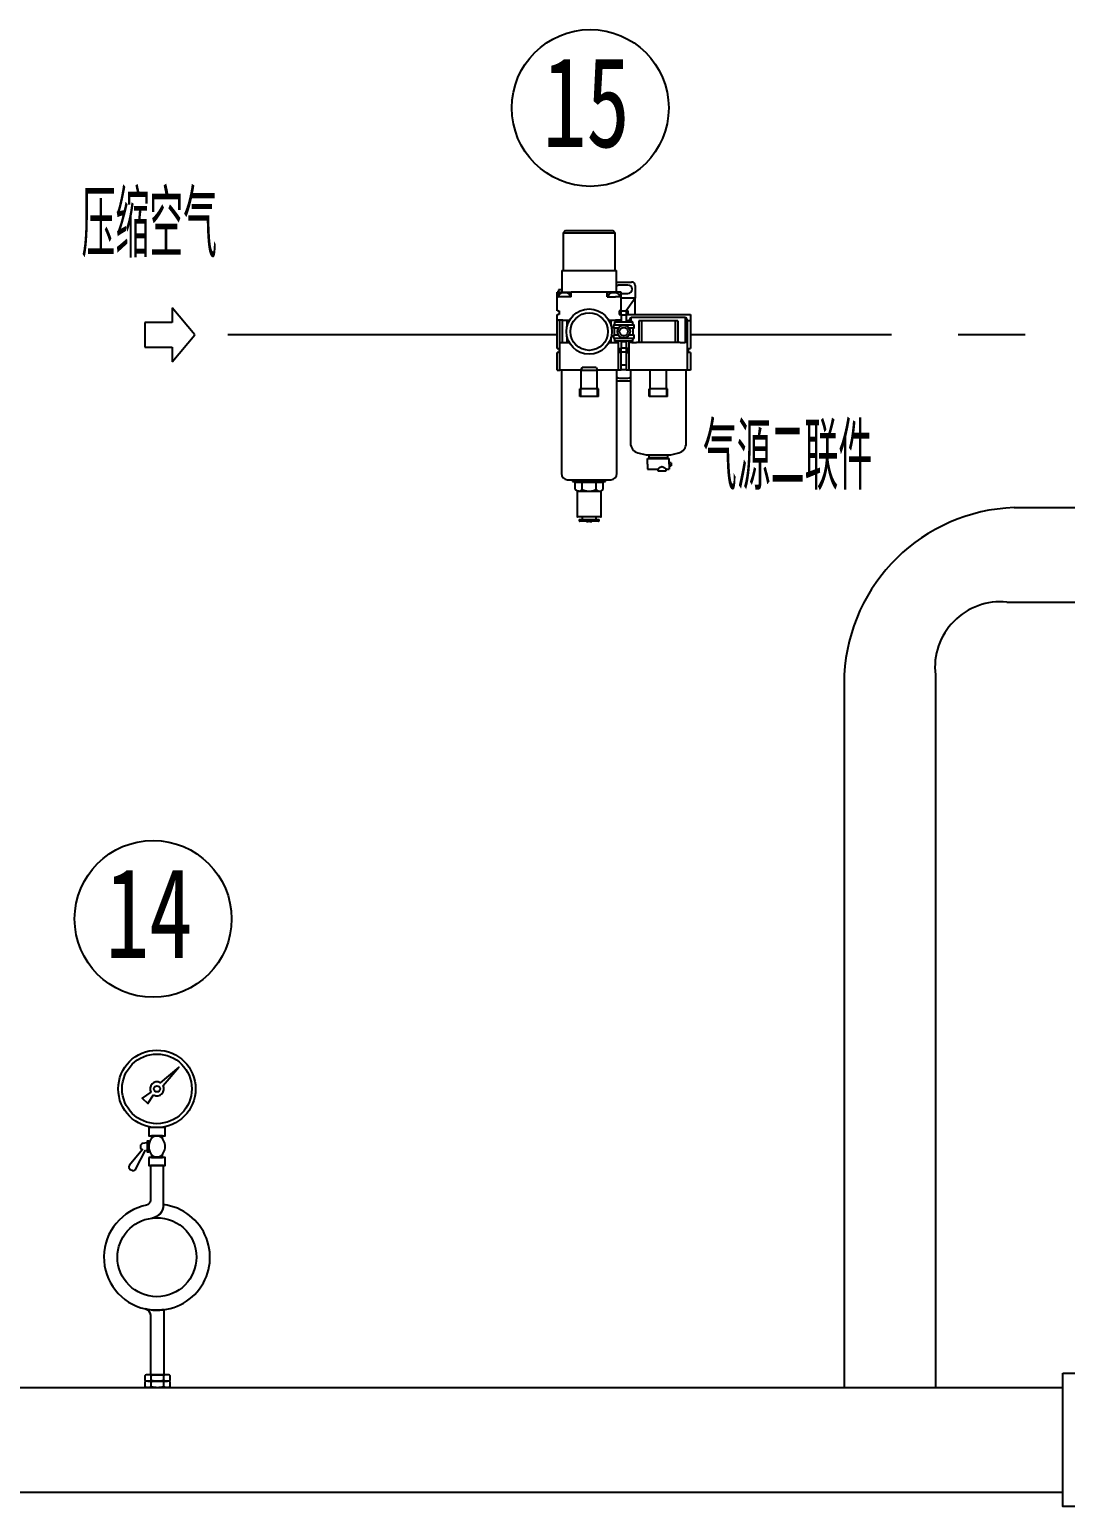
# Model space of a CAD drawing. Extents: x -681219 to -550379, y -242630 to -158199.
# Drawn here: x -596139 to -594976, y -165917 to -164258 of the extents above; entities that cross this region are included whole.
import ezdxf

# ---------------------------------------------------------------- set-up
doc = ezdxf.new("R2010")
doc.units = 0
doc.header["$LTSCALE"] = 1000
doc.linetypes.add('G', pattern=[2, 1.25, -0.25, 0.25, -0.25])
doc.linetypes.add('J', pattern=[2, 1.25, -0.25, 0.25, -0.25])
doc.layers.get('0').update_dxf_attribs({"linetype": 'CONTINUOUS'})
for name, color, linetype in [('01', 7, 'CONTINUOUS'), ('05', 4, 'G'), ('11', 3, 'CONTINUOUS'), ('15', 7, 'CONTINUOUS'), ('AFM_BODY(30-02)', 7, 'CONTINUOUS'), ('AFM_BOWL(30)', 7, 'CONTINUOUS'), ('AW_BODY(30-02)', 7, 'CONTINUOUS'), ('AW_BOWL(30C)', 7, 'CONTINUOUS'), ('AW_DRAIN(30)', 7, 'CONTINUOUS'), ('AW_DRAIN(30C)', 7, 'CONTINUOUS'), ('AW_GAUGE(30)', 7, 'CONTINUOUS'), ('Y3035DBC_CLAMP(Y', 7, 'CONTINUOUS'), ('Y3035DBC_MNT_BRA', 7, 'CONTINUOUS'), ('Y3035DBC_SPACER_', 7, 'CONTINUOUS')]:
    doc.layers.add(name, color=color, linetype=linetype)
doc.styles.add('PC_TEXTSTYLE', font='ISOCP.SHX', dxfattribs={"width": 0.707, "bigfont": 'GBCBIG.SHX'})

msp = doc.modelspace()

# ---------------------------------------------------------------- linework, layer by layer
at = {"color": 4}
for p, q in [((-595999.4769, -165490.9577), (-595999.4769, -165491.1755)), ((-595990.7875, -165490.9577), (-595990.7875, -165491.1755)), ((-596006.5656, -165508.2472), (-596006.5656, -165516.7628)), ((-596002.0295, -165774.6655), (-596002.0295, -165769.8131)), ((-595987.8294, -165774.6655), (-595987.8294, -165769.8131)), ((-596002.0295, -165781.7682), (-596002.0295, -165776.9157)), ((-595987.8294, -165781.7682), (-595987.8294, -165776.9157))]:
    msp.add_line(p, q, dxfattribs=at)
for points in [[(-595999.393, -165454.577, 0.751809053), (-595988.7685, -165443.9525), (-595971.2077, -165423.3195), (-595991.8407, -165440.8803, 0.751806142), (-596002.4652, -165451.5048), (-596012.1226, -165458.0901), (-596005.9783, -165464.2344)], [(-596008.5126, -165516.4535), (-596006.5656, -165516.7628), (-596006.5656, -165518.5876), (-596004.7408, -165518.5876), (-596004.7408, -165506.4224), (-596006.5656, -165506.4224), (-596006.5656, -165508.2472), (-596011.6783, -165509.0592, 0.367127158), (-596014.2249, -165512.0601), (-596014.2249, -165512.9499, 0.36879735), (-596011.6607, -165515.9535), (-596026.4002, -165533.5891, 0.46511526), (-596025.5834, -165538.1687), (-596023.7813, -165539.2092, 0.464944731), (-596019.4146, -165537.6088)], [(-595988.231, -165533.7939), (-596003.0029, -165533.7939), (-596003.0029, -165573.2651, -0.358541991), (-596007.2128, -165578.3812, 0.811915095), (-596008.4709, -165694.8807, -0.001167825), (-596008.4392, -165694.8877, 1.047465464), (-595988.231, -165577.7008), (-595988.231, -165578.1387, -0.377964287), (-596001.1564, -165592.7948, -0.451416426), (-595951.3011, -165636.763, -1), (-596039.9327, -165636.763, -0.377964287), (-596001.1564, -165592.7948, 0.386475161), (-595988.2375, -165577.7, -0.000027582), (-595988.231, -165577.7008)], [(-595987.362, -165695.71, -0.089300368), (-596008.4392, -165694.8877, -0.351225891), (-596003.0029, -165701.6721), (-596003.0029, -165768.6922), (-595995.6885, -165768.6922, -0.005517614), (-595995.1825, -165768.6866, -0.005517614), (-595994.6764, -165768.6922), (-595987.362, -165768.6922)], [(-595994.9294, -165775.7906), (-595984.2724, -165775.7906, 0.15168742), (-595980.7038, -165774.7031), (-595980.7038, -165769.7756, 0.15168742), (-595984.2724, -165768.688), (-595994.9294, -165768.688), (-596005.5864, -165768.688, 0.15168742), (-596009.155, -165769.7756), (-596009.155, -165774.7031, 0.15168742), (-596005.5864, -165775.7906)], [(-595994.9294, -165782.8932), (-595984.2724, -165782.8932, 0.15168742), (-595980.7038, -165781.8057), (-595980.7038, -165776.8782, 0.15168742), (-595984.2724, -165775.7906), (-595994.9294, -165775.7906), (-596005.5864, -165775.7906, 0.15168742), (-596009.155, -165776.8782), (-596009.155, -165781.8057, 0.15168742), (-596005.5864, -165782.8932)]]:
    msp.add_lwpolyline(points, format="xyb", close=True, dxfattribs=at)
for points in [[(-596004.7408, -165491.1755), (-596004.7408, -165500.3399), (-595986.4931, -165500.3399), (-595986.4931, -165491.1755)], [(-595993.72, -165524.4043), (-595991.9059, -165523.6184), (-595990.2541, -165522.3468), (-595988.8366, -165520.6451), (-595987.7154, -165518.5876), (-595986.9397, -165516.2642), (-595986.5431, -165513.7766), (-595986.5431, -165511.2334), (-595986.9397, -165508.7458), (-595987.7154, -165506.4224), (-595988.8366, -165504.3649), (-595990.2541, -165502.6632), (-595991.9059, -165501.3916), (-595993.72, -165500.6057), (-595995.6169, -165500.4442), (-595997.5139, -165500.6057), (-595999.3279, -165501.3916), (-596000.9798, -165502.6632), (-596002.3972, -165504.3649), (-596003.5184, -165506.4224), (-596004.2942, -165508.7458), (-596004.6908, -165511.2334), (-596004.6908, -165513.7766), (-596004.2942, -165516.2642), (-596003.5184, -165518.5876), (-596002.3972, -165520.6451), (-596000.9798, -165522.3468), (-595999.3279, -165523.6184), (-595997.5139, -165524.4043), (-595995.6169, -165524.5658)], [(-595989.5344, -165500.3399), (-596001.6995, -165500.3399), (-596001.6995, -165503.5272), (-596000.9798, -165502.6632), (-595999.3279, -165501.3916), (-595997.5139, -165500.6057), (-595995.6169, -165500.4442), (-595993.72, -165500.6057), (-595991.9059, -165501.3916), (-595990.2541, -165502.6632), (-595989.5344, -165503.5272)], [(-596004.7408, -165524.6701), (-596004.7408, -165533.7939), (-595986.4931, -165533.7939), (-595986.4931, -165524.6701)], [(-595989.5344, -165521.4827), (-595990.2541, -165522.3468), (-595991.9059, -165523.6184), (-595993.72, -165524.4043), (-595995.6169, -165524.5658), (-595997.5139, -165524.4043), (-595999.3279, -165523.6184), (-596000.9798, -165522.3468), (-596001.6995, -165521.4828), (-596001.6995, -165524.6701), (-595989.5344, -165524.6701)], [(-594978.8964, -165766.784), (-594959.9709, -165766.784), (-594959.9709, -165916.6105), (-594978.8964, -165916.6105)]]:
    msp.add_lwpolyline(points, close=True, dxfattribs=at)
for radius in [43.4469, 39.1022, 3.4757]:
    msp.add_circle((-595995.6169, -165447.7287), radius, dxfattribs=at)
for centre, radius, start, end in [((-596005.6195, -165774.978), 6.29, 55.197024, 89.6982108), ((-596005.6195, -165769.5007), 6.29, 270.3017892, 304.802976), ((-596005.6195, -165782.0806), 6.29, 55.197024, 89.6982108), ((-595994.9294, -165791.6537), 22.9657, 90, 108.0085293), ((-595994.9294, -165752.8249), 22.9657, 251.9914707, 270), ((-595994.9294, -165798.7563), 22.9657, 90, 108.0085293), ((-595994.9294, -165791.6537), 22.9657, 71.9914707, 90), ((-595994.9294, -165752.8249), 22.9657, 270, 288.0085293), ((-595994.9294, -165798.7563), 22.9657, 71.9914707, 90), ((-595984.2393, -165774.978), 6.29, 90.3017892, 124.802976), ((-595984.2393, -165769.5007), 6.29, 235.197024, 269.6982108), ((-595984.2393, -165782.0806), 6.29, 90.3017892, 124.802976), ((-596005.6195, -165776.6033), 6.29, 270.3017892, 304.802976), ((-595994.9294, -165759.9275), 22.9657, 251.9914707, 270), ((-595994.9294, -165759.9275), 22.9657, 270, 288.0085293), ((-595984.2393, -165776.6033), 6.29, 235.197024, 269.6982108)]:
    msp.add_arc(centre, radius, start, end, dxfattribs=at)
at = {"layer": '01'}
for p, q in [((-595033.3204, -164795.1508), (-594293.2479, -164795.1505)), ((-595041.5789, -164901.2079), (-594293.2478, -164901.2076))]:
    msp.add_line(p, q, dxfattribs=at)
at = {"layer": '01', "color": 7}
for p, q in [((-595224.0228, -164982.7888), (-595224.0224, -165783.0871)), ((-595121.803, -164982.7888), (-595121.8027, -165783.0875))]:
    msp.add_line(p, q, dxfattribs=at)
at = {"layer": '01', "ltscale": 1.25}
for p, q in [((-598983.2685, -165782.8932), (-594978.8964, -165782.8932)), ((-598034.3111, -165900.5315), (-594978.8964, -165900.5315))]:
    msp.add_line(p, q, dxfattribs=at)
for centre, radius, start, end in [((-595026.382, -164992.93), 197.9008, 92.0092016, 177.0626717), ((-595048.7627, -164974.3791), 73.5229, 84.3928224, 186.5680072)]:
    msp.add_arc(centre, radius, start, end, dxfattribs=at)
at = {"layer": '05', "color": 0, "linetype": 'J', "ltscale": 0.3}
for p, q in [((-595546.414, -164601.0286), (-595916.0719, -164601.0286)), ((-594571.0363, -164601.0286), (-595396.7939, -164601.0286))]:
    msp.add_line(p, q, dxfattribs=at)
msp.add_lwpolyline([(-595953.2191, -164601.0286), (-595978.6715, -164570.6957), (-595978.6715, -164587.2644), (-596009.1608, -164587.2644), (-596009.1608, -164614.7929), (-595978.6715, -164614.7929), (-595978.6715, -164631.3616)], close=True, dxfattribs=at)
at = {"layer": '11', "color": 3, "linetype": 'Continuous', "ltscale": 1.25}
for centre in [(-595509.2133, -164346.3904), (-595999.9292, -165256.9114)]:
    msp.add_circle(centre, 88.0441, dxfattribs=at)
at = {"layer": 'AFM_BODY(30-02)', "color": 4, "linetype": 'Continuous'}
for p, q in [((-595468.7527, -164578.477), (-595396.7939, -164578.477)), ((-595465.5621, -164585.2656), (-595463.2105, -164581.1924)), ((-595463.2105, -164581.1924), (-595402.3361, -164581.1924)), ((-595463.2105, -164586.6233), (-595463.2105, -164581.1924)), ((-595402.3361, -164581.1924), (-595399.9845, -164585.2656)), ((-595402.3361, -164609.7044), (-595402.3361, -164581.1924)), ((-595396.7939, -164578.477), (-595396.7939, -164585.2656)), ((-595465.5621, -164585.2656), (-595468.7527, -164585.2656)), ((-595465.5621, -164586.6233), (-595465.5621, -164585.2656)), ((-595451.768, -164585.2656), (-595454.4967, -164585.2656)), ((-595454.4967, -164585.2656), (-595454.4967, -164609.7044)), ((-595413.7786, -164585.2656), (-595451.768, -164585.2656)), ((-595451.768, -164585.2656), (-595451.768, -164609.7044)), ((-595411.0499, -164585.2656), (-595413.7786, -164585.2656)), ((-595413.7786, -164585.2656), (-595413.7786, -164609.7044)), ((-595411.0499, -164585.2656), (-595411.0499, -164609.7044)), ((-595396.7939, -164585.2656), (-595399.9845, -164585.2656)), ((-595399.9845, -164609.7044), (-595399.9845, -164585.2656)), ((-595396.7939, -164585.2656), (-595396.7939, -164616.493)), ((-595465.5621, -164609.7044), (-595465.5621, -164608.3467)), ((-595465.5621, -164640.6603), (-595465.5621, -164609.7044)), ((-595462.3842, -164609.7044), (-595465.5621, -164609.7044)), ((-595463.2105, -164609.7044), (-595463.2105, -164608.3467)), ((-595462.3842, -164609.7044), (-595457.1384, -164609.7044)), ((-595408.4082, -164609.7044), (-595457.1384, -164609.7044)), ((-595408.4082, -164609.7044), (-595403.1624, -164609.7044)), ((-595399.9845, -164609.7044), (-595403.1624, -164609.7044)), ((-595399.9845, -164640.6603), (-595399.9845, -164609.7044)), ((-595466.4446, -164616.493), (-595468.7527, -164616.493)), ((-595468.7527, -164620.8377), (-595468.7527, -164640.6603)), ((-595468.7527, -164620.8377), (-595466.4446, -164620.8377)), ((-595466.4446, -164620.8377), (-595466.4446, -164616.493)), ((-595399.102, -164620.8377), (-595399.102, -164616.493)), ((-595399.102, -164616.493), (-595396.7939, -164616.493)), ((-595396.7939, -164620.8377), (-595399.102, -164620.8377)), ((-595396.7939, -164620.8377), (-595396.7939, -164640.6603)), ((-595465.5621, -164640.6603), (-595468.7527, -164640.6603)), ((-595462.3842, -164640.6603), (-595465.5621, -164640.6603)), ((-595457.1384, -164640.6603), (-595462.3842, -164640.6603)), ((-595408.4082, -164640.6603), (-595457.1384, -164640.6603)), ((-595403.1624, -164640.6603), (-595408.4082, -164640.6603)), ((-595399.9845, -164640.6603), (-595403.1624, -164640.6603)), ((-595396.7939, -164640.6603), (-595399.9845, -164640.6603))]:
    msp.add_line(p, q, dxfattribs=at)
at = {"layer": 'AFM_BOWL(30)', "color": 4, "linetype": 'Continuous'}
for p, q in [((-595464.0007, -164640.6603), (-595464.0007, -164722.9808)), ((-595441.87, -164661.9086), (-595441.87, -164640.6603)), ((-595423.6766, -164661.9086), (-595423.6766, -164640.6603)), ((-595401.5459, -164722.9808), (-595401.5459, -164640.6603)), ((-595443.0945, -164670.4757), (-595443.0945, -164661.9086)), ((-595442.2773, -164661.9086), (-595443.0945, -164661.9086)), ((-595423.2693, -164661.9086), (-595442.2773, -164661.9086)), ((-595442.2773, -164670.4757), (-595442.2773, -164661.9086)), ((-595422.4521, -164661.9086), (-595423.2693, -164661.9086)), ((-595423.2693, -164670.4757), (-595423.2693, -164661.9086)), ((-595422.4521, -164670.4757), (-595422.4521, -164661.9086)), ((-595442.2773, -164670.4757), (-595443.0945, -164670.4757)), ((-595423.2693, -164670.4757), (-595442.2773, -164670.4757)), ((-595422.4521, -164670.4757), (-595423.2693, -164670.4757)), ((-595455.9502, -164733.4724), (-595446.622, -164735.9719)), ((-595446.622, -164735.9719), (-595418.9246, -164735.9719)), ((-595443.4314, -164735.9719), (-595443.4314, -164738.8231)), ((-595443.4314, -164738.8231), (-595422.1153, -164738.8231)), ((-595422.1153, -164738.8231), (-595422.1153, -164735.9719)), ((-595418.9246, -164735.9719), (-595409.5964, -164733.4724))]:
    msp.add_line(p, q, dxfattribs=at)
for centre, start, end in [((-595453.139, -164722.9808), 180, 255), ((-595412.4076, -164722.9808), 285, 0)]:
    msp.add_arc(centre, 10.8617, start, end, dxfattribs=at)
at = {"layer": 'AW_BODY(30-02)', "color": 4, "linetype": 'Continuous'}
for p, q in [((-595536.91, -164484.1159), (-595539.6254, -164486.8313)), ((-595481.2437, -164486.8313), (-595539.6254, -164486.8313)), ((-595539.6254, -164486.8313), (-595539.6254, -164528.9204)), ((-595536.91, -164484.1159), (-595483.9591, -164484.1159)), ((-595481.2437, -164486.8313), (-595483.9591, -164484.1159)), ((-595481.2437, -164528.9204), (-595481.2437, -164486.8313)), ((-595540.9831, -164528.9204), (-595479.886, -164528.9204)), ((-595540.9831, -164528.9204), (-595540.9831, -164550.6439)), ((-595479.886, -164553.3593), (-595479.886, -164528.9204)), ((-595546.0873, -164553.3593), (-595546.414, -164553.3593)), ((-595546.414, -164574.1323), (-595546.414, -164553.3593)), ((-595546.0873, -164553.3593), (-595546.0873, -164558.3828)), ((-595546.0873, -164553.3593), (-595538.2677, -164553.3593)), ((-595546.0873, -164558.3828), (-595545.2441, -164558.3828)), ((-595539.8339, -164558.3828), (-595545.2441, -164558.3828)), ((-595540.9831, -164550.6439), (-595544.9205, -164550.6439)), ((-595544.9205, -164550.6439), (-595544.9205, -164553.3593)), ((-595544.3774, -164556.7552), (-595544.3774, -164558.3828)), ((-595540.9831, -164550.6439), (-595540.7283, -164550.6439)), ((-595540.7283, -164553.3593), (-595540.7283, -164550.6439)), ((-595530.8003, -164558.3828), (-595539.8339, -164558.3828)), ((-595538.2677, -164553.3593), (-595530.8003, -164553.3593)), ((-595532.158, -164558.3828), (-595532.158, -164556.7552)), ((-595490.0689, -164553.3593), (-595530.8003, -164553.3593)), ((-595530.8003, -164558.3828), (-595530.8003, -164553.3593)), ((-595482.6014, -164553.3593), (-595490.0689, -164553.3593)), ((-595490.0689, -164558.3828), (-595490.0689, -164553.3593)), ((-595490.0689, -164558.3828), (-595481.0352, -164558.3828)), ((-595488.7111, -164556.7552), (-595488.7111, -164558.3828)), ((-595474.7818, -164553.3593), (-595482.6014, -164553.3593)), ((-595475.625, -164558.3828), (-595481.0352, -164558.3828)), ((-595476.4917, -164558.3828), (-595476.4917, -164556.7552)), ((-595475.625, -164558.3828), (-595474.7818, -164558.3828)), ((-595474.4551, -164553.3593), (-595474.7818, -164553.3593)), ((-595474.7818, -164553.3593), (-595474.7818, -164558.3828)), ((-595474.4551, -164574.1323), (-595474.4551, -164553.3593)), ((-595545.2441, -164574.1323), (-595546.414, -164574.1323)), ((-595546.414, -164584.5867), (-595546.414, -164578.477)), ((-595546.414, -164578.477), (-595545.2441, -164578.477)), ((-595545.2441, -164574.1323), (-595544.1059, -164574.1323)), ((-595544.1059, -164578.477), (-595545.2441, -164578.477)), ((-595544.1059, -164574.1323), (-595544.1059, -164578.477)), ((-595476.7633, -164574.1323), (-595476.7633, -164578.477)), ((-595475.625, -164574.1323), (-595476.7633, -164574.1323)), ((-595476.7633, -164578.477), (-595475.625, -164578.477)), ((-595475.625, -164574.1323), (-595474.4551, -164574.1323)), ((-595474.4551, -164578.477), (-595475.625, -164578.477)), ((-595546.414, -164584.5867), (-595545.2441, -164584.5867)), ((-595546.414, -164616.493), (-595546.414, -164584.5867)), ((-595539.8339, -164584.5867), (-595545.2441, -164584.5867)), ((-595543.2234, -164609.7044), (-595543.2234, -164584.5867)), ((-595540.4752, -164609.7044), (-595540.4752, -164584.5867)), ((-595539.8339, -164584.5867), (-595532.3822, -164584.5867)), ((-595535.0987, -164591.1804), (-595535.0987, -164584.5867)), ((-595488.4869, -164584.5867), (-595481.0352, -164584.5867)), ((-595485.7705, -164591.1804), (-595485.7705, -164584.5867)), ((-595475.625, -164584.5867), (-595481.0352, -164584.5867)), ((-595480.3939, -164586.6233), (-595480.3939, -164584.5867)), ((-595477.6458, -164586.6233), (-595477.6458, -164584.5867)), ((-595475.625, -164584.5867), (-595474.4551, -164584.5867)), ((-595543.2234, -164640.6603), (-595543.2234, -164609.7044)), ((-595543.2234, -164609.7044), (-595539.8486, -164609.7044)), ((-595539.8486, -164609.7044), (-595535.9143, -164609.7044)), ((-595535.9143, -164609.7044), (-595532.7673, -164609.7044)), ((-595535.0987, -164609.7044), (-595535.0987, -164603.7896)), ((-595488.1018, -164609.7044), (-595484.9549, -164609.7044)), ((-595485.7705, -164609.7044), (-595485.7705, -164603.7896)), ((-595484.9549, -164609.7044), (-595481.0205, -164609.7044)), ((-595481.0205, -164609.7044), (-595477.6458, -164609.7044)), ((-595480.3939, -164609.7044), (-595480.3939, -164608.3467)), ((-595477.6458, -164609.7044), (-595477.6458, -164608.3467)), ((-595477.6458, -164640.6603), (-595477.6458, -164609.7044)), ((-595546.414, -164616.493), (-595544.1059, -164616.493)), ((-595546.414, -164640.6603), (-595546.414, -164620.8377)), ((-595544.1059, -164620.8377), (-595546.414, -164620.8377)), ((-595544.1059, -164616.493), (-595544.1059, -164620.8377)), ((-595476.7633, -164616.493), (-595474.4551, -164616.493)), ((-595476.7633, -164620.8377), (-595476.7633, -164616.493)), ((-595474.4551, -164620.8377), (-595476.7633, -164620.8377)), ((-595474.4551, -164640.6603), (-595474.4551, -164620.8377)), ((-595546.414, -164640.6603), (-595543.2234, -164640.6603)), ((-595539.8486, -164640.6603), (-595543.2234, -164640.6603)), ((-595535.9143, -164640.6603), (-595539.8486, -164640.6603)), ((-595519.9386, -164640.6603), (-595535.9143, -164640.6603)), ((-595518.3708, -164637.9449), (-595519.9386, -164640.6603)), ((-595519.9386, -164640.6603), (-595519.5313, -164640.6603)), ((-595502.4983, -164637.9449), (-595518.3708, -164637.9449)), ((-595502.4983, -164637.9449), (-595500.9306, -164640.6603)), ((-595501.3379, -164640.6603), (-595500.9306, -164640.6603)), ((-595484.9549, -164640.6603), (-595500.9306, -164640.6603)), ((-595481.0205, -164640.6603), (-595484.9549, -164640.6603)), ((-595477.6458, -164640.6603), (-595481.0205, -164640.6603)), ((-595474.4551, -164640.6603), (-595477.6458, -164640.6603))]:
    msp.add_line(p, q, dxfattribs=at)
for centre, radius, start, end in [((-595542.2417, -164556.725), 2.1223, 101.0230033, 180.8201842), ((-595538.2677, -164568.0279), 14.1111, 71.2175414, 108.782439), ((-595534.3217, -164556.7465), 2.1587, 359.7369822, 75.4580339), ((-595486.5754, -164556.725), 2.1223, 101.0214171, 180.8202362), ((-595482.6014, -164568.0279), 14.1111, 71.2175414, 108.782439), ((-595478.6554, -164556.7465), 2.1587, 359.7369826, 75.4580338)]:
    msp.add_arc(centre, radius, start, end, dxfattribs=at)
at = {"layer": 'AW_BOWL(30C)', "color": 4, "linetype": 'Continuous'}
for p, q in [((-595541.662, -164640.6603), (-595541.662, -164756.8807)), ((-595519.5313, -164640.6603), (-595519.9386, -164640.6603)), ((-595519.5313, -164639.9785), (-595518.3093, -164637.9449)), ((-595519.5313, -164639.9785), (-595519.5313, -164640.6603)), ((-595519.5313, -164661.9086), (-595519.5313, -164640.6603)), ((-595519.5313, -164640.6603), (-595510.4346, -164640.6603)), ((-595510.4346, -164640.6603), (-595501.3379, -164640.6603)), ((-595502.5598, -164637.9449), (-595501.3379, -164639.9785)), ((-595501.3379, -164639.9785), (-595501.3379, -164640.6603)), ((-595500.9306, -164640.6603), (-595501.3379, -164640.6603)), ((-595501.3379, -164661.9086), (-595501.3379, -164640.6603)), ((-595479.2071, -164756.8807), (-595479.2071, -164640.6603)), ((-595520.7558, -164670.4757), (-595520.7558, -164661.9086)), ((-595519.9386, -164661.9086), (-595520.7558, -164661.9086)), ((-595500.9306, -164661.9086), (-595519.9386, -164661.9086)), ((-595519.9386, -164670.4757), (-595519.9386, -164661.9086)), ((-595500.1134, -164661.9086), (-595500.9306, -164661.9086)), ((-595500.9306, -164670.4757), (-595500.9306, -164661.9086)), ((-595500.1134, -164670.4757), (-595500.1134, -164661.9086)), ((-595519.9386, -164670.4757), (-595520.7558, -164670.4757)), ((-595500.9306, -164670.4757), (-595519.9386, -164670.4757)), ((-595500.1134, -164670.4757), (-595500.9306, -164670.4757)), ((-595534.7377, -164763.805), (-595486.1315, -164763.805)), ((-595528.9674, -164763.805), (-595528.9674, -164765.8416)), ((-595491.9018, -164765.8416), (-595491.9018, -164763.805)), ((-595528.9674, -164765.8416), (-595491.9018, -164765.8416))]:
    msp.add_line(p, q, dxfattribs=at)
for centre, start, end in [((-595534.7377, -164756.8807), 180, 270), ((-595486.1315, -164756.8807), 270, 0)]:
    msp.add_arc(centre, 6.9243, start, end, dxfattribs=at)
at = {"layer": 'AW_DRAIN(30)', "color": 4, "linetype": 'Continuous'}
for p, q in [((-595444.9927, -164739.9092), (-595432.7733, -164739.9092)), ((-595444.9927, -164746.4263), (-595444.9927, -164739.9092)), ((-595444.9927, -164746.4263), (-595444.9927, -164751.8571)), ((-595438.2042, -164738.8231), (-595438.2042, -164739.9092)), ((-595432.7733, -164739.9092), (-595420.5539, -164739.9092)), ((-595427.3425, -164739.9092), (-595427.3425, -164738.8231)), ((-595420.5539, -164746.4263), (-595420.5539, -164739.9092)), ((-595418.5173, -164744.6612), (-595420.5539, -164744.6612)), ((-595420.5539, -164746.4263), (-595420.5539, -164751.8571)), ((-595420.5539, -164748.1913), (-595418.5173, -164748.1913)), ((-595418.5173, -164744.6612), (-595418.5173, -164748.1913)), ((-595444.9927, -164751.8571), (-595433.4459, -164751.8571)), ((-595433.4522, -164751.8516), (-595433.4522, -164753.8937)), ((-595433.4522, -164753.8937), (-595423.9482, -164753.8937)), ((-595423.9515, -164751.8571), (-595420.5539, -164751.8571)), ((-595423.9482, -164753.8937), (-595423.9482, -164751.8542))]:
    msp.add_line(p, q, dxfattribs=at)
msp.add_open_spline([(-595433.4522, -164751.8571), (-595433.4521, -164751.8571), (-595433.3043, -164751.7265), (-595432.7897, -164751.2862), (-595432.4287, -164750.9811), (-595431.5924, -164750.3262), (-595431.1083, -164749.9639), (-595430.0196, -164749.3343), (-595429.3714, -164749.0559), (-595428.0321, -164749.0551), (-595427.3853, -164749.332), (-595426.295, -164749.9617), (-595425.8117, -164750.3234), (-595424.5559, -164751.3065), (-595423.9508, -164751.8548), (-595423.9482, -164751.8571), (-595423.9482, -164751.8571), (-595423.9482, -164751.8571)], degree=3, knots=[0.2502079724, 0.2502079724, 0.2502079724, 0.2502079724, 0.3125, 0.3125, 0.375, 0.375, 0.4375, 0.4375, 0.5, 0.5, 0.5625, 0.5625, 0.625, 0.625, 0.75, 0.75, 0.7502901736, 0.7502901736, 0.7502901736, 0.7502901736], dxfattribs=at)
at = {"layer": 'AW_DRAIN(30C)', "color": 4, "linetype": 'Continuous'}
for p, q in [((-595526.7271, -164765.8416), (-595526.7271, -164766.3847)), ((-595526.7271, -164766.3847), (-595494.142, -164766.3847)), ((-595526.1121, -164774.6029), (-595526.1121, -164766.3847)), ((-595526.1121, -164774.6029), (-595524.0117, -164776.7033)), ((-595522.1927, -164776.7033), (-595524.0117, -164776.7033)), ((-595524.0117, -164776.7033), (-595524.0117, -164804.9438)), ((-595522.1927, -164776.7033), (-595510.4346, -164776.7033)), ((-595518.2733, -164774.6029), (-595518.2733, -164766.3847)), ((-595510.4346, -164776.7033), (-595498.6764, -164776.7033)), ((-595502.5958, -164774.6029), (-595502.5958, -164766.3847)), ((-595498.6764, -164776.7033), (-595496.8574, -164776.7033)), ((-595496.8574, -164776.7033), (-595494.757, -164774.6029)), ((-595496.8574, -164804.9438), (-595496.8574, -164776.7033)), ((-595494.757, -164774.6029), (-595494.757, -164766.3847)), ((-595494.142, -164766.3847), (-595494.142, -164765.8416)), ((-595497.5363, -164805.6226), (-595523.3329, -164805.6226)), ((-595521.6357, -164808.338), (-595499.2334, -164808.338)), ((-595521.6357, -164808.338), (-595521.6357, -164809.6958)), ((-595499.9123, -164810.3746), (-595520.9569, -164810.3746)), ((-595518.2414, -164805.6226), (-595518.2414, -164808.338)), ((-595513.3033, -164810.6462), (-595513.3033, -164810.3746)), ((-595513.2892, -164810.6462), (-595513.2892, -164810.3746)), ((-595513.2892, -164810.6462), (-595512.3084, -164810.6462)), ((-595512.3084, -164810.6462), (-595512.3084, -164810.3746)), ((-595512.3084, -164810.6462), (-595511.6389, -164810.6462)), ((-595511.6389, -164810.6462), (-595511.6389, -164810.3746)), ((-595511.6389, -164810.6462), (-595511.4264, -164810.6462)), ((-595511.4264, -164810.6462), (-595511.4264, -164810.3746)), ((-595511.4264, -164810.6462), (-595511.3251, -164810.6462)), ((-595511.3251, -164810.6462), (-595511.3251, -164810.3746)), ((-595510.14, -164810.6462), (-595510.14, -164810.3746)), ((-595510.14, -164810.6462), (-595509.6301, -164810.6462)), ((-595509.6301, -164810.6462), (-595509.6301, -164810.3746)), ((-595509.6301, -164810.6462), (-595509.4519, -164810.6462)), ((-595509.4519, -164810.6462), (-595509.4519, -164810.3746)), ((-595508.7639, -164810.6462), (-595508.7639, -164810.3746)), ((-595508.7639, -164810.6462), (-595508.0779, -164810.6462)), ((-595508.0779, -164810.6462), (-595508.0779, -164810.3746)), ((-595508.0779, -164810.6462), (-595507.3877, -164810.6462)), ((-595507.3877, -164810.6462), (-595507.3877, -164810.3746)), ((-595502.6277, -164808.338), (-595502.6277, -164805.6226)), ((-595499.2334, -164809.6958), (-595499.2334, -164808.338))]:
    msp.add_line(p, q, dxfattribs=at)
for centre, start, end in [((-595523.3329, -164804.9438), 180, 270), ((-595520.9569, -164809.6958), 180, 270), ((-595499.9123, -164809.6958), 270, 0), ((-595497.5363, -164804.9438), 270, 0)]:
    msp.add_arc(centre, 0.6789, start, end, dxfattribs=at)
for points, knots in [([(-595526.1121, -164774.6029), (-595525.4975, -164775.2175), (-595524.869, -164775.7398), (-595523.8923, -164776.2982), (-595523.561, -164776.4464), (-595522.8844, -164776.6494), (-595522.536, -164776.7033), (-595522.1927, -164776.7033)], [0, 0, 0, 0, 0.5, 0.5, 0.75, 0.75, 1, 1, 1, 1]), ([(-595522.1927, -164776.7033), (-595521.511, -164776.7033), (-595520.8408, -164776.4948), (-595519.5191, -164775.7434), (-595518.8872, -164775.2168), (-595518.2733, -164774.6029)], [0, 0, 0, 0, 0.5, 0.5, 1, 1, 1, 1]), ([(-595518.2733, -164774.6029), (-595517.6655, -164774.9068), (-595517.0453, -164775.1907), (-595515.7714, -164775.7037), (-595515.1245, -164775.9298), (-595513.8168, -164776.3024), (-595513.1545, -164776.4495), (-595512.146, -164776.5999), (-595511.8073, -164776.6383), (-595511.1246, -164776.69), (-595510.7788, -164776.7033), (-595510.4346, -164776.7033)], [0, 0, 0, 0, 0.25, 0.25, 0.5, 0.5, 0.75, 0.75, 0.875, 0.875, 1, 1, 1, 1]), ([(-595510.4346, -164776.7033), (-595509.0561, -164776.7033), (-595507.714, -164776.4908), (-595505.7425, -164775.9292), (-595505.0892, -164775.7005), (-595503.8209, -164775.1893), (-595503.2025, -164774.9062), (-595502.5958, -164774.6029)], [0, 0, 0, 0, 0.5, 0.5, 0.75, 0.75, 1, 1, 1, 1]), ([(-595502.5958, -164774.6029), (-595501.9812, -164775.2175), (-595501.3527, -164775.7398), (-595500.376, -164776.2982), (-595500.0447, -164776.4464), (-595499.3681, -164776.6494), (-595499.0197, -164776.7033), (-595498.6764, -164776.7033)], [0, 0, 0, 0, 0.5, 0.5, 0.75, 0.75, 1, 1, 1, 1]), ([(-595498.6764, -164776.7033), (-595497.9947, -164776.7033), (-595497.3245, -164776.4948), (-595496.0028, -164775.7434), (-595495.3709, -164775.2168), (-595494.757, -164774.6029)], [0, 0, 0, 0, 0.5, 0.5, 1, 1, 1, 1])]:
    msp.add_open_spline(points, degree=3, knots=knots, dxfattribs=at)
at = {"layer": 'AW_GAUGE(30)', "color": 4, "linetype": 'Continuous'}
for radius in [25.4571, 21.0446]:
    msp.add_circle((-595510.4346, -164597.485), radius, dxfattribs=at)
at = {"layer": 'Y3035DBC_CLAMP(Y', "color": 4, "linetype": 'Continuous'}
for p, q in [((-595482.9638, -164590.0176), (-595482.9638, -164593.5476)), ((-595479.3544, -164593.8192), (-595482.744, -164593.8192)), ((-595482.5846, -164589.746), (-595479.3544, -164589.746)), ((-595482.0844, -164600.8793), (-595482.0844, -164594.0907)), ((-595481.9767, -164587.981), (-595481.9767, -164589.4745)), ((-595481.0677, -164586.6233), (-595478.4751, -164586.6233)), ((-595479.3544, -164589.746), (-595479.1957, -164589.746)), ((-595479.1957, -164593.8192), (-595479.3544, -164593.8192)), ((-595479.1957, -164589.746), (-595478.7667, -164589.746)), ((-595478.7667, -164593.8192), (-595479.1957, -164593.8192)), ((-595478.7667, -164589.746), (-595474.6561, -164589.746)), ((-595477.717, -164593.8192), (-595478.7667, -164593.8192)), ((-595478.4751, -164586.6233), (-595478.1349, -164586.6233)), ((-595478.1349, -164586.6233), (-595477.7059, -164586.6233)), ((-595477.7059, -164586.6233), (-595474.6561, -164586.6233)), ((-595474.6561, -164586.6233), (-595468.5517, -164586.6233)), ((-595474.6561, -164589.746), (-595468.5517, -164589.746)), ((-595468.5517, -164586.6233), (-595465.5019, -164586.6233)), ((-595468.5517, -164589.746), (-595464.4411, -164589.746)), ((-595465.5019, -164586.6233), (-595465.073, -164586.6233)), ((-595464.4411, -164593.8192), (-595465.4908, -164593.8192)), ((-595465.073, -164586.6233), (-595464.7328, -164586.6233)), ((-595464.7328, -164586.6233), (-595462.1402, -164586.6233)), ((-595464.4411, -164589.746), (-595464.0122, -164589.746)), ((-595464.0122, -164593.8192), (-595464.4411, -164593.8192)), ((-595464.0122, -164589.746), (-595463.8534, -164589.746)), ((-595463.8534, -164593.8192), (-595464.0122, -164593.8192)), ((-595463.8534, -164589.746), (-595460.6233, -164589.746)), ((-595460.4639, -164593.8192), (-595463.8534, -164593.8192)), ((-595461.2311, -164589.4745), (-595461.2311, -164587.981)), ((-595461.1234, -164600.8793), (-595461.1234, -164594.0907)), ((-595460.2441, -164590.0176), (-595460.2441, -164593.5476)), ((-595482.9638, -164601.4224), (-595482.9638, -164604.9524)), ((-595482.744, -164601.1508), (-595479.3544, -164601.1508)), ((-595479.3544, -164605.224), (-595482.5846, -164605.224)), ((-595481.9767, -164605.4955), (-595481.9767, -164606.989)), ((-595478.4751, -164608.3467), (-595481.0677, -164608.3467)), ((-595479.3544, -164601.1508), (-595479.1957, -164601.1508)), ((-595479.1957, -164605.224), (-595479.3544, -164605.224)), ((-595479.1957, -164601.1508), (-595478.7667, -164601.1508)), ((-595478.7667, -164605.224), (-595479.1957, -164605.224)), ((-595478.7667, -164601.1508), (-595477.717, -164601.1508)), ((-595474.6561, -164605.224), (-595478.7667, -164605.224)), ((-595478.1349, -164608.3467), (-595478.4751, -164608.3467)), ((-595477.7059, -164608.3467), (-595478.1349, -164608.3467)), ((-595474.6561, -164608.3467), (-595477.7059, -164608.3467)), ((-595468.5517, -164605.224), (-595474.6561, -164605.224)), ((-595468.5517, -164608.3467), (-595474.6561, -164608.3467)), ((-595464.4411, -164605.224), (-595468.5517, -164605.224)), ((-595465.5019, -164608.3467), (-595468.5517, -164608.3467)), ((-595465.073, -164608.3467), (-595465.5019, -164608.3467)), ((-595465.4908, -164601.1508), (-595464.4411, -164601.1508)), ((-595464.7328, -164608.3467), (-595465.073, -164608.3467)), ((-595462.1402, -164608.3467), (-595464.7328, -164608.3467)), ((-595464.4411, -164601.1508), (-595464.0122, -164601.1508)), ((-595464.0122, -164605.224), (-595464.4411, -164605.224)), ((-595464.0122, -164601.1508), (-595463.8534, -164601.1508)), ((-595463.8534, -164605.224), (-595464.0122, -164605.224)), ((-595463.8534, -164601.1508), (-595460.4639, -164601.1508)), ((-595460.6233, -164605.224), (-595463.8534, -164605.224)), ((-595461.2311, -164606.989), (-595461.2311, -164605.4955)), ((-595460.2441, -164601.4224), (-595460.2441, -164604.9524))]:
    msp.add_line(p, q, dxfattribs=at)
for radius in [7.128, 4.752]:
    msp.add_circle((-595471.6039, -164597.485), radius, dxfattribs=at)
for centre, major_axis, ratio, start_param, end_param in [((-595482.5846, -164590.0176), (-0.3792, 0), 0.716035903, 4.71238898, 6.283185307), ((-595482.744, -164593.5476), (0, -0.2715), 0.809610443, 4.71238898, 6.283185307), ((-595482.3043, -164594.0907), (0, -0.2715), 0.809610443, 1.570796327, 3.141592654), ((-595460.9036, -164594.0907), (0, 0.2715), 0.809610443, 0, 1.570796327), ((-595460.6233, -164590.0176), (0.3792, 0), 0.716035903, 0, 1.570796327), ((-595460.4639, -164593.5476), (0, 0.2715), 0.809610443, 3.141592654, 4.71238898), ((-595482.744, -164601.4224), (0, -0.2715), 0.809610443, 3.141592654, 4.71238898), ((-595482.5846, -164604.9524), (0.3792, 0), 0.716035903, 3.141592654, 4.71238898), ((-595482.3043, -164600.8793), (0, -0.2715), 0.809610443, 0, 1.570796327), ((-595460.9036, -164600.8793), (0, 0.2715), 0.809610443, 1.570796327, 3.141592654), ((-595460.6233, -164604.9524), (-0.3792, 0), 0.716035903, 1.570796327, 3.141592654), ((-595460.4639, -164601.4224), (0, 0.2715), 0.809610443, 4.71238898, 6.283185307)]:
    msp.add_ellipse(centre, major_axis=major_axis, ratio=ratio, start_param=start_param, end_param=end_param, dxfattribs=at)
for points, knots in [([(-595481.9767, -164589.4745), (-595481.978, -164589.5014), (-595481.9812, -164589.5537), (-595482.008, -164589.6351), (-595482.0503, -164589.6993), (-595482.1034, -164589.741), (-595482.128, -164589.745), (-595482.1449, -164589.746)], [0, 0, 0, 0, 0.14448211, 0.329575856, 0.516609895, 0.712131874, 1, 1, 1, 1]), ([(-595481.0677, -164586.6233), (-595481.1334, -164586.6281), (-595481.2698, -164586.6406), (-595481.4902, -164586.7533), (-595481.6894, -164586.9562), (-595481.8466, -164587.2352), (-595481.955, -164587.5927), (-595481.97, -164587.8355), (-595481.9767, -164587.981)], [0, 0, 0, 0, 0.112174752, 0.274358617, 0.440374838, 0.618842253, 0.805467818, 1, 1, 1, 1]), ([(-595461.2311, -164587.981), (-595461.2329, -164587.9063), (-595461.2389, -164587.723), (-595461.3019, -164587.3984), (-595461.4425, -164587.0672), (-595461.6385, -164586.8168), (-595461.8839, -164586.6544), (-595462.046, -164586.6333), (-595462.1402, -164586.6233)], [0, 0, 0, 0, 0.099656263, 0.287403398, 0.478347282, 0.674063964, 0.838684011, 1, 1, 1, 1]), ([(-595461.063, -164589.746), (-595461.0715, -164589.7457), (-595461.0916, -164589.7435), (-595461.1342, -164589.7227), (-595461.1843, -164589.6636), (-595461.2183, -164589.5873), (-595461.2303, -164589.5179), (-595461.231, -164589.4825), (-595461.2311, -164589.4745)], [0, 0, 0, 0, 0.15003165, 0.40630693, 0.598428717, 0.777766339, 0.957216826, 1, 1, 1, 1]), ([(-595482.1449, -164605.224), (-595482.1363, -164605.2243), (-595482.1163, -164605.2265), (-595482.0736, -164605.2473), (-595482.0236, -164605.3065), (-595481.9895, -164605.3828), (-595481.9775, -164605.4521), (-595481.9769, -164605.4875), (-595481.9767, -164605.4955)], [0, 0, 0, 0, 0.15003165, 0.40630693, 0.598428717, 0.777766339, 0.957216826, 1, 1, 1, 1]), ([(-595481.9767, -164606.989), (-595481.975, -164607.0637), (-595481.9689, -164607.247), (-595481.906, -164607.5716), (-595481.7654, -164607.9028), (-595481.5694, -164608.1532), (-595481.324, -164608.3156), (-595481.1619, -164608.3367), (-595481.0677, -164608.3467)], [0, 0, 0, 0, 0.099656263, 0.287403398, 0.478347282, 0.674063964, 0.838684011, 1, 1, 1, 1]), ([(-595462.1402, -164608.3467), (-595462.0745, -164608.3419), (-595461.938, -164608.3294), (-595461.7177, -164608.2167), (-595461.5185, -164608.0138), (-595461.3613, -164607.7348), (-595461.2528, -164607.3774), (-595461.2379, -164607.1345), (-595461.2311, -164606.989)], [0, 0, 0, 0, 0.112174752, 0.274358617, 0.440374838, 0.618842253, 0.805467818, 1, 1, 1, 1]), ([(-595461.2311, -164605.4955), (-595461.2298, -164605.4687), (-595461.2267, -164605.4163), (-595461.1999, -164605.3349), (-595461.1576, -164605.2707), (-595461.1045, -164605.2291), (-595461.0799, -164605.225), (-595461.063, -164605.224)], [0, 0, 0, 0, 0.14448211, 0.329575856, 0.516609895, 0.712131874, 1, 1, 1, 1])]:
    msp.add_open_spline(points, degree=3, knots=knots, dxfattribs=at)
at = {"layer": 'Y3035DBC_MNT_BRA', "color": 4, "linetype": 'Continuous'}
for p, q in [((-595479.886, -164541.8187), (-595462.7788, -164541.8187)), ((-595466.8519, -164545.213), (-595476.3559, -164545.213)), ((-595458.7057, -164545.8919), (-595458.7057, -164559.9128)), ((-595474.4551, -164554.717), (-595466.8519, -164554.717)), ((-595458.7057, -164559.9128), (-595474.4551, -164559.9128)), ((-595458.7057, -164559.9128), (-595468.7049, -164574.2681)), ((-595458.7057, -164578.477), (-595458.7057, -164559.9128)), ((-595474.5976, -164574.1323), (-595474.503, -164574.2681)), ((-595474.503, -164578.3412), (-595474.503, -164578.477)), ((-595468.7049, -164578.3412), (-595468.7049, -164578.477)), ((-595474.503, -164620.7019), (-595474.5976, -164620.8377)), ((-595474.503, -164616.6288), (-595474.503, -164616.493)), ((-595468.7049, -164616.6288), (-595468.7049, -164616.493)), ((-595468.7049, -164620.7019), (-595468.6103, -164620.8377)), ((-595468.7527, -164635.0572), (-595474.4551, -164635.0572)), ((-595468.7527, -164640.253), (-595474.4551, -164640.253)), ((-595464.0007, -164653.1513), (-595479.2071, -164653.1513)), ((-595476.3559, -164649.757), (-595466.8519, -164649.757))]:
    msp.add_line(p, q, dxfattribs=at)
for centre, radius, start, end in [((-595476.3559, -164549.965), 4.752, 90, 137.9753724), ((-595466.8519, -164549.965), 4.752, 270, 90), ((-595462.7788, -164545.8919), 4.0731, 0, 90), ((-595476.3559, -164549.965), 4.752, 222.0246276, 225.5846914), ((-595476.3559, -164645.005), 4.752, 113.8955082, 126.8698976), ((-595476.3559, -164645.005), 4.752, 233.1301024, 270), ((-595466.8519, -164645.005), 4.752, 270, 306.8698976), ((-595466.8519, -164645.005), 4.752, 53.1301024, 66.1044918)]:
    msp.add_arc(centre, radius, start, end, dxfattribs=at)
at = {"layer": 'Y3035DBC_SPACER_', "color": 4, "linetype": 'Continuous'}
for p, q in [((-595476.4917, -164578.3412), (-595476.4917, -164574.2681)), ((-595476.4917, -164574.2681), (-595474.4551, -164574.2681)), ((-595474.4551, -164578.3412), (-595476.4917, -164578.3412)), ((-595474.4551, -164579.0615), (-595474.4551, -164574.2681)), ((-595474.4551, -164574.2681), (-595468.7527, -164574.2681)), ((-595474.4551, -164579.0615), (-595474.4551, -164586.4875)), ((-595468.7527, -164579.0615), (-595474.4551, -164579.0615)), ((-595468.7527, -164574.2681), (-595468.7527, -164579.0615)), ((-595468.7527, -164574.2681), (-595466.7162, -164574.2681)), ((-595466.7162, -164578.3412), (-595468.7527, -164578.3412)), ((-595468.7527, -164579.0615), (-595468.7527, -164586.4875)), ((-595466.7162, -164578.3412), (-595466.7162, -164574.2681)), ((-595474.4551, -164586.4875), (-595468.7527, -164586.4875)), ((-595474.4551, -164586.6233), (-595474.4551, -164586.4875)), ((-595468.7527, -164586.6233), (-595468.7527, -164586.4875)), ((-595474.4551, -164608.4825), (-595474.4551, -164608.3467)), ((-595474.4551, -164608.4825), (-595474.4551, -164615.9085)), ((-595474.4551, -164608.4825), (-595468.7527, -164608.4825)), ((-595468.7527, -164608.4825), (-595468.7527, -164608.3467)), ((-595468.7527, -164608.4825), (-595468.7527, -164615.9085)), ((-595476.4917, -164616.6288), (-595476.4917, -164620.7019)), ((-595476.4917, -164616.6288), (-595474.4551, -164616.6288)), ((-595474.4551, -164620.7019), (-595476.4917, -164620.7019)), ((-595474.4551, -164620.7019), (-595474.4551, -164615.9085)), ((-595474.4551, -164615.9085), (-595468.7527, -164615.9085)), ((-595468.7527, -164620.7019), (-595474.4551, -164620.7019)), ((-595468.7527, -164615.9085), (-595468.7527, -164620.7019)), ((-595468.7527, -164616.6288), (-595466.7162, -164616.6288)), ((-595466.7162, -164620.7019), (-595468.7527, -164620.7019)), ((-595466.7162, -164616.6288), (-595466.7162, -164620.7019))]:
    msp.add_line(p, q, dxfattribs=at)

# ---------------------------------------------------------------- texts
at = {"char_height": 74.674286, "attachment_point": 1, "style": 'PC_TEXTSTYLE'}
for s, insert, width in [('{\\Fromans,gbcbig|c134;压缩空气}', (-596080.2532, -164439.6249), 282.20875), ('{\\Fromans,gbcbig|c134;气源二联件}', (-595382.7008, -164700.4164), 304.260288)]:
    msp.add_mtext(s, dxfattribs=dict(at, insert=insert, width=width))
at = {"layer": '15', "color": 3, "ltscale": 1.25, "width": 0.707}
for s, p in [('15', (-595562.4362, -164390.4018)), ('14', (-596053.1521, -165300.9229))]:
    msp.add_text(s, height=101.5587, dxfattribs=at).set_placement(p)

doc.saveas('drawing.dxf')
